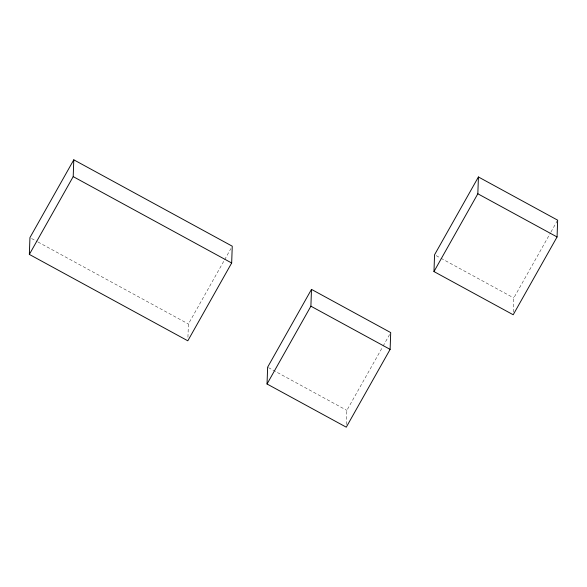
<?xml version="1.0" encoding="UTF-8"?>
<svg xmlns="http://www.w3.org/2000/svg" width="587" height="587" viewBox="0 0 587 587"><rect width="100%" height="100%" fill="white"/><g stroke="black" fill="none" stroke-linecap="round" stroke-linejoin="round"><path stroke-width="0.44" stroke-dasharray="2.94 2.2" d="M187.935 337.268L188.398 324.002L224.197 260.489M346.359 424.526L346.858 410.379L382.658 346.866M513.302 312.115L513.794 297.961L550.489 232.863M224.645 259.696L230.911 248.58M383.106 346.073L389.812 334.164M550.936 232.07L557.202 220.954M436.163 255.646L440.169 257.825M440.969 258.265L513.794 297.961M31.544 238.498L37.179 241.565M37.979 242.005L188.398 324.002M268.428 367.623L346.858 410.379"/><path stroke-width="0.88" d="M29.35 254.42L29.937 237.618L73.793 159.818L232.254 246.195L231.667 262.998L187.811 340.805L29.35 254.42L73.206 176.621L73.793 159.818M267.041 383.993L267.628 367.191L311.484 289.384L390.707 332.58L390.12 349.382L346.271 427.182L267.041 383.993L310.897 306.187L311.484 289.384M433.976 271.576L434.563 254.773L478.42 176.973L557.65 220.162L557.063 236.965L513.207 314.764L433.976 271.576L477.833 193.776L478.42 176.973M477.833 193.776L557.063 236.965M73.206 176.621L231.667 262.998M310.897 306.187L390.12 349.382"/></g></svg>
